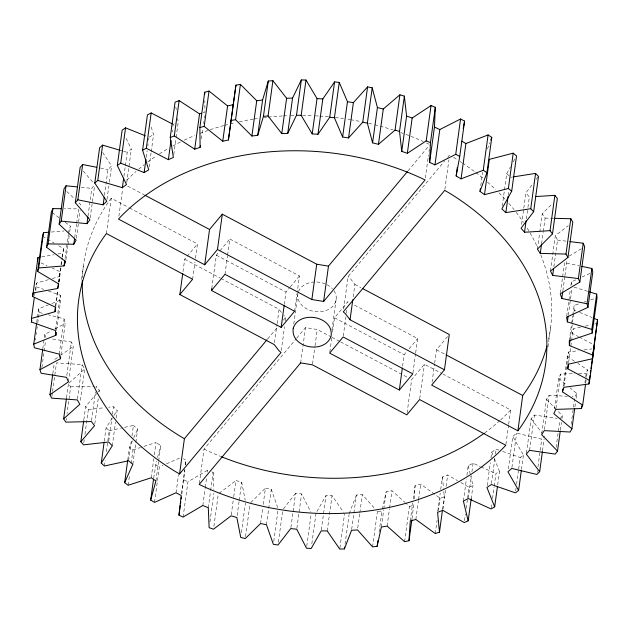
<?xml version="1.0" encoding="UTF-8"?>
<svg xmlns="http://www.w3.org/2000/svg" width="629" height="629" viewBox="0 0 629 629"><rect width="100%" height="100%" fill="white"/><g stroke="black" fill="none" stroke-linecap="round" stroke-linejoin="round"><path stroke-width="0.47" stroke-dasharray="3.15 2.36" d="M59.087 282.122L60.125 271.783L52.286 268.111M411.995 518.76L414.008 502.579M414.252 498.821L415.101 485.667L420.675 484.157L440.111 498.239L444.302 496.863L443.587 489.299M580.63 327.19L573.2 328.881L572.594 333.488L578.483 336.633M181.836 494.166L184.965 469.533M185.492 464.847L186.019 460.161L183.353 458.785M34.587 295.544L36.285 283.136L48.551 279.63M35.853 290.574L36.285 283.136M36.741 322.197L37.268 318.384M37.394 317.425L38.573 308.839L48.331 304.923M35.421 340.14L35.68 338.229M36.207 334.408L36.466 332.505M36.985 328.684L37.253 326.773M37.771 322.96L39.21 312.456L38.573 308.839M42.803 348.694L44.769 334.384L51.586 330.728M41.891 367.525L45.555 340.808M58.678 281.792L60.895 265.564M61.029 264.612L61.941 257.929M62.074 256.97L63.56 248.636L57.664 245.137M55.415 306.134L57.64 289.914M58.686 282.279L60.125 271.783M58.984 282.044L61.21 265.815M61.335 264.864L62.255 258.181M62.381 257.23L63.56 248.636M55.824 305.977L58.041 289.757M65.07 258.275L68.341 234.42M68.467 233.461L68.86 230.599L70.503 226.283L65.149 222.257M55.572 329.596L60.282 295.237L48.331 290.999M65.935 259.683L67.893 245.365M68.026 244.414L69.198 235.828M69.725 232.007L70.503 226.283M56.571 330.477L60.754 299.931L60.282 295.237M52.82 373.705L54.133 364.16M51.916 396.246L52.443 392.433M52.569 391.474L56.492 362.847L82.171 364.608L84.687 368.964L80.237 401.412M74.709 237.542L76.541 224.176M76.667 223.224L78.633 208.907L64.347 208.742M59.228 354.135L64.072 318.817L48.417 314.815M76.361 238.194L80.15 210.518M60.919 354.929L65.235 323.432L64.072 318.817M88.013 216.038L91.803 188.362L94.232 185.178M66.823 375.434L71.399 342.034L50.658 338.701M81.534 279.496L83.366 266.13M90.191 217.901L92.282 202.632M92.408 201.673L94.633 185.453M68.404 381.858L73.247 346.548L71.399 342.034M66.517 397.843L68.475 383.525L70.684 386.827L67.028 413.552M66.108 420.227L66.367 418.316M104.461 195.289L107.991 169.523L111.577 165.962L102.739 152.485M77.461 398.967L82.171 364.608M107.001 199.369L108.833 186.003M109.36 182.19L111.577 165.962M106.411 233.556L111.254 198.245L128.497 207.381M83.83 419.795L85.662 406.436L97.511 392.559M83.767 442.95L84.294 439.128M84.946 434.356L88.343 409.542L85.662 406.436M123.929 176.214L125.234 166.669M125.368 165.718L127.2 152.352L131.335 149.183L125.91 137.932M118.881 216.227L122.671 188.551M91.527 420.597L95.451 391.969M95.97 388.148L96.229 386.245L99.382 390.365L99.123 392.276M126.759 182.591L131.335 149.183M94.806 423.773L98.336 398M104.257 441.173L106.089 427.806L113.456 416.249M146.219 157.321L147.131 150.638M147.791 145.873L148.051 143.962M148.57 140.141L148.837 138.231M104.383 465.995L105.161 460.271M106.34 451.677L109.218 430.684L106.089 427.806M108.746 441.039L111.883 418.136M112.41 414.322L113.456 406.688L108.628 407.23M149.12 167.007L151.086 152.69M151.212 151.731L153.57 134.551L150.936 126.13M112.3 445.772L115.563 421.917M116.09 418.096L117.136 410.462L113.456 406.688M172.149 132.011L172.417 130.101M172.936 126.28L173.195 124.377L174.249 123.882M127.789 459.76L129.488 447.353L133.395 438.594M128.591 460.766L131.469 439.765M131.988 435.952L133.427 425.456L121.318 428.066M128.159 485.25L129.472 475.705M131.17 463.298L132.994 449.939L129.488 447.353M173.777 154.553L175.994 138.333M176.128 137.374L178.219 122.105L177.622 118.315M132.853 464.273L135.722 443.28M135.856 442.321L137.688 428.962L133.427 425.456M151.196 477.796L153.814 458.706M154.333 454.893L156.031 442.486L141.289 447.25M153.673 478.142L156.511 461.128M182.992 271.649L184.69 259.242L186.514 257.057M201.288 138.805L202.727 128.308M203.387 123.536L203.647 121.625M204.166 117.804L204.433 115.893M155.929 480.926L158.547 461.835M158.673 460.884L160.765 445.615L156.031 442.486M154.522 502.367L159.365 467.048L162.95 465.452M192.623 279.252L194.982 262.073M195.501 258.26L197.467 243.942L129.354 207.837M176.049 492.774L178.526 474.643M181.443 493.561L184.714 469.706M185.366 464.933L186.019 460.161M211.753 288.554L216.329 255.146L219.395 251.482M183.102 517.077L187.937 481.767L207.649 470.193L209.394 470.917M224.97 274.323L227.454 256.192M227.58 255.24L229.805 239.012L299.459 275.934L297.234 292.163M199.338 483.457L204.04 449.098L296.11 338.842M202.813 505.512L205.164 488.332M205.298 487.373L206.603 477.836M207.389 472.104L207.649 470.193M208.293 507.737L210.511 491.508M210.644 490.557L213.129 472.426L211.132 471.632M209.913 521.936L213.836 493.301M213.891 526.347L218.334 493.891M231.252 514.86L233.603 497.681M233.736 496.721L235.961 480.501L241.693 482.223L245.2 500.212M237.117 515.631L239.075 501.313M239.209 500.362L241.693 482.223M241.387 532.645L245.436 503.058M245.53 536.655L249.847 505.158M274.503 342.679L276.988 324.548M277.122 323.589L279.079 309.279L221.062 278.521M284.284 304.475L285.991 292.068L289.662 287.673M281.281 350.581L284.552 326.718M285.338 320.994L285.857 317.173L283.734 315.326M260.571 523.532L262.663 508.256M263.189 504.442L265.407 488.214L271.311 489.433L277.869 508.09M294.624 311.253L297.108 293.114M293.774 324.006L297.698 295.371M266.476 524.743L271.311 489.433M273.733 541.427L278.049 509.93M300.662 362.902L305.505 327.591L317.268 329.517L331.121 336.861M278.38 542.159L282.688 510.662M312.558 363.877L314.909 346.697M315.043 345.738L317.268 329.517M290.881 527.605L295.583 493.254L301.582 493.922L310.891 512.022M296.88 528.281L301.582 493.922M331.955 329.855L336.271 298.358M329.808 352.154L331.9 336.885M332.552 332.112L334.51 317.794L347.986 301.661L347.593 304.522M306.755 546.286L311.206 513.838M343.67 309.004L348.112 276.556L444.561 161.048M311.835 543.723L316.017 513.185M343.277 336.02L345.895 316.93M346.414 313.108L346.807 310.246M353.191 296.864L354.89 284.457L350.235 278.403L348.112 276.556M321.333 529.885L326.042 495.526L332.049 495.652L343.481 512.171M327.214 530.962L332.049 495.652M339.864 548.103L344.574 513.744M345.038 544.164L349.095 514.577M351.682 529.382L356.391 495.023L362.32 494.583L374.9 508.735M357.744 527.99L359.709 513.673M359.835 512.721L362.32 494.583M372.572 546.876L377.416 511.566L375.529 509.443M425.353 178.038L428.491 155.127M429.017 151.314L429.277 149.403M379.098 532.008L381.976 511.015L377.416 511.566M402.599 366.172L404.164 354.717L406.617 351.784M381.339 527.039L383.698 509.86M383.824 508.908L386.182 491.729L391.953 490.754L405.052 502.469M387.118 526.064L389.469 508.885M389.603 507.925L391.953 490.754M407.081 412.954L411.657 379.554L424.433 364.254L441.676 373.39M412.931 372.942L415.549 353.852M415.675 352.9L417.64 338.583L353.144 304.397M444.868 189.4L448.917 159.821M419.724 398.613L424.433 364.254M404.581 541.687L409.416 506.376L405.776 503.121M410.265 520.977L412.75 502.846M413.277 499.033L415.101 485.667M432.06 382.235L434.545 364.105M434.678 363.153L436.51 349.787L448.068 335.949M415.84 519.468L418.45 500.377M418.584 499.426L420.675 484.157M480.768 185.634L482.6 172.267M437.721 511.377L440.206 493.238M440.732 489.425L442.431 477.018L447.644 475.005L457.542 480.666M435.276 533.549L437.108 520.191M438.413 510.646L440.111 498.239M442.604 509.27L444.302 496.863M442.942 509.364L445.552 490.274M446.079 486.461L447.644 475.005M502.256 206.076L504.348 190.807M504.482 189.856L506.699 173.628L510.449 166.874M463.384 501.069L466.396 479.117M466.915 475.296L468.22 465.751L473.079 463.243L480.108 466.443M508.224 195.446L508.877 190.673M464.509 520.678L465.429 513.995M466.207 508.271L467.52 498.726M467.646 497.775L469.085 487.278L473.008 485.517L470.728 476.106M468.243 498.553L471.38 475.65M471.899 471.829L473.079 463.243M471.176 498.876L473.008 485.517M521.567 224.396L523.658 209.119M523.792 208.168L525.883 192.899L533.329 183.141M487.192 485.572L490.337 462.669M490.99 457.896L491.768 452.172L496.155 449.208L498.939 450.167M526.363 218.892L527.802 208.388M527.928 207.436L529.366 196.94L525.883 192.899M491.453 483.559L494.984 457.794M495.503 453.973L496.155 449.208M491.218 507.996L491.87 503.224M492.523 498.451L494.087 487.003M494.221 486.044L495.919 473.637L499.512 471.522L494.237 458.329M497.681 484.88L499.512 471.522M505.936 444.31L508.554 425.22M508.68 424.268L510.646 409.951L442.533 373.846M537.425 249.123L539.643 232.895M539.776 231.944L542.261 213.805L552.529 203.419M508.326 468.927L512.777 436.479L516.621 433.129L541.726 439.152L544.494 436.4M541.585 243.848L543.157 232.392M543.283 231.441L545.115 218.074L542.261 213.805M511.912 467.489L516.621 433.129M515.67 490.934L516.063 488.073M516.582 484.251L518.548 469.934M518.673 468.982L520.246 457.527L523.454 455.074L512.777 436.479M521.496 469.391L523.454 455.074M550.477 270.981L555.313 235.663L568.239 225.669M526.434 453.1L531.143 418.741L534.422 415.038L557.192 418.371M553.858 266.822L557.514 240.097L555.313 235.663M529.587 450.348L534.422 415.038M547.993 346.681L550.603 327.599M560.415 292.917L562.507 277.641M562.64 276.689L564.732 261.42M541.781 433.68L546.483 399.321L549.141 395.311L567.295 396.294M537.15 472.56L537.41 470.649M537.937 466.828L541.726 439.152M562.861 290.834L564.818 276.516M564.952 275.565L566.65 263.158L566.084 261.405M544.431 429.67L549.141 395.311M542.528 450.718L544.101 439.262M566.698 316.261L570.354 289.537M570.88 285.723L571.399 281.902L575.857 279.85M554.479 408.897L558.662 378.359L560.667 374.074L574.867 373.602M568.301 315.2L571.958 288.475M555.957 408.433L560.667 374.074M569.276 340.745L571.494 324.517M571.627 323.565L572.673 315.931M572.807 314.972L574.112 305.435L579.616 303.587M563.277 386.135L567.327 356.549L568.663 351.988L578.303 350.715M570.291 338.842L574.214 310.207L574.112 305.435M563.961 386.348L568.663 351.988M556.115 447.416L559.771 420.691M568.624 362.579L573.2 328.881M560.384 430.087L561.43 422.452M561.956 418.639L562.35 415.777L557.058 410.289M571.148 424.386L571.808 419.614M571.934 418.662L572.587 413.89M572.72 412.939L573.373 408.166M573.506 407.207L574.678 398.621M574.922 406.845L575.582 402.073M576.101 398.251L576.754 393.479L569.968 387.81M584.923 382.77L585.575 377.998M585.701 377.046L586.228 373.225L587.517 369.828L577.831 363.452M585.685 383.187L586.472 377.463M586.605 376.512L587.517 369.828M382.377 509.175L386.182 491.729M157.509 457.48L160.765 445.615M487.475 148.931L489.794 142.712M349.221 513.618L356.391 495.023M133.78 437.721L137.688 428.962M513.256 161.81L515.127 158.429M576.754 393.479L574.945 396.71L572.076 396.553M316.969 511.503L326.042 495.526M80.724 205.156L80.937 204.787L78.114 202.145M113.975 415.423L117.136 410.462M111.254 198.245L108.927 201.398A235.631 180.24 7.8 0 0 82.375 277.782M536.191 179.391L537.913 177.142M560.038 418.788L562.35 415.777M283.404 508.963L295.583 493.254M187.12 256.325L197.467 243.942M220.008 250.751L229.805 239.012M290.276 286.934L299.459 275.934M267.695 338.929L277.719 326.923M283.357 320.177L285.857 317.173M408.009 170.884L429.3 145.385M296.731 338.087L305.505 327.591M447.691 157.297L449.57 155.048M409.062 348.851L417.64 338.583M98.132 391.828L99.382 390.365M510.646 409.951L507.886 412.876A235.631 180.24 7.8 0 1 500.48 420.015M250.806 502.563L265.407 488.214M69.182 382.888L84.687 368.964M219.096 493.309L235.961 480.501M54.786 359.395L59.598 356.038M60.4 355.479L73.247 346.548M569.19 256.097L581.416 248.722M149.23 137.114L153.57 134.551M54.998 328.904L65.235 323.432M582.1 276.988L590.12 273.3M166.536 463.856L180.885 457.464M51.885 303.493L60.754 299.931M584.199 302.046L586.031 301.433M590.615 299.891L594.287 298.665M132.994 449.939L140.369 447.549M203.175 112.654L204.952 112.08L204.818 100.742M52.325 278.553L59.873 276.398M585.277 326.137L590.851 324.871M594.562 324.029L596.418 323.605M409.416 506.376L413.827 505.401M109.218 430.684L120.391 428.27M41.734 256.939L54.063 254.706M57.852 254.014L62.601 253.157M510.709 177.307L512.619 177.008M584.089 349.952L591.803 348.93M88.343 409.542L104.76 407.671M51.319 232.03L63.985 231M578.656 373.477L586.228 373.225M70.684 386.827L94.342 386.285M545.115 218.074L553.685 218.302M81.306 187.316L91.803 188.362M557.514 240.097L566.084 241.143M100.491 168.037L107.991 169.523M566.65 263.158L578.798 265.721M39.21 312.456L43.81 313.635M119.911 150.213L122.647 151.015M123.559 151.282L127.2 152.352M574.033 287.131L587.62 291.321M502.642 451.449L520.246 457.527M36.372 286.753L43.731 289.364M574.214 310.207L576.007 310.946M579.6 312.424L592.164 317.582M480.981 466.836L495.919 473.637M183.802 479.848L187.937 481.767M40.956 262.82L47.057 265.674M426.525 143.011L429.08 144.23M204.04 449.098L208.301 451.127A235.631 180.24 7.8 0 0 220.582 456.418M354.89 284.457L360.952 287.665M127.64 186.066L144.017 194.746M436.51 349.787L445.128 354.363M216.329 255.146L285.991 292.068M334.51 317.794L404.164 354.717M184.69 259.242L220.197 278.057M331.986 337.317L339.778 341.453M340.643 341.909L407.325 377.258M579.325 337.081L592.793 344.252M460.837 482.553L469.085 487.278M155.505 464.776L159.365 467.048M42.497 236.127L46.711 238.635M47.552 239.13L54.291 243.132M567.327 356.549L574.599 361.329M52.136 212.5L59.024 217.665M558.662 378.359L566.957 385.286M506.699 173.628L509.042 175.75M66.808 191.554L74.576 198.835M546.483 399.321L556.398 409.605M83.311 171.127L93.493 183.008M281.407 312.471L279.079 309.279M531.143 418.741L541.593 432.563M491.768 452.172L492.829 454.806M44.769 334.384L45.948 337.946M468.22 465.751L470.5 475.162M571.399 281.902L571.903 284.623M175.821 106.938L176.269 109.784M442.431 477.018L443.5 488.356M213.129 472.426L213.844 489.504M333.952 290.74A19.365 14.813 7.8 0 1 320.224 311.709A19.365 14.813 7.8 0 1 297.934 293.444M298.492 291.581A19.365 14.813 7.8 0 1 326.365 284.394M327.088 284.764A19.365 14.813 7.8 0 1 332.309 288.687M540.775 254.855A235.631 180.24 7.8 0 1 548.04 341.751M499.843 420.597A235.631 180.24 7.8 0 1 484.888 432.744M126.767 180.161A235.631 180.24 7.8 0 1 136.076 171.41M138.71 169.138A235.631 180.24 7.8 0 1 144.151 164.719M147.658 162.038A235.631 180.24 7.8 0 1 156.393 155.874M159.404 153.901A235.631 180.24 7.8 0 1 168.729 148.255M172.731 146.022A235.631 180.24 7.8 0 1 180.948 141.769M184.305 140.149A235.631 180.24 7.8 0 1 194.62 135.581M199.912 133.458A235.631 180.24 7.8 0 1 223.696 125.588M224.632 125.328A235.631 180.24 7.8 0 1 229.365 124.086M230.316 123.842A235.631 180.24 7.8 0 1 235.097 122.694M239.374 121.743A235.631 180.24 7.8 0 1 253.267 119.14M254.14 119.007A235.631 180.24 7.8 0 1 258.535 118.346M263.842 117.639A235.631 180.24 7.8 0 1 266.507 117.324M268.284 117.128A235.631 180.24 7.8 0 1 282.618 115.948M283.522 115.901A235.631 180.24 7.8 0 1 288.939 115.65M290.747 115.587A235.631 180.24 7.8 0 1 295.276 115.484M302.533 115.461A235.631 180.24 7.8 0 1 313.454 115.752M315.271 115.838A235.631 180.24 7.8 0 1 318.911 116.043M319.823 116.106A235.631 180.24 7.8 0 1 328.92 116.837M335.281 117.513A235.631 180.24 7.8 0 1 343.442 118.574M347.955 119.251A235.631 180.24 7.8 0 1 349.763 119.549M350.66 119.699A235.631 180.24 7.8 0 1 360.535 121.523M368.563 123.253A235.631 180.24 7.8 0 1 373.878 124.526M374.758 124.746A235.631 180.24 7.8 0 1 393.078 129.983M400.783 132.562A235.631 180.24 7.8 0 1 403.323 133.466M405.862 134.394A235.631 180.24 7.8 0 1 410.053 135.99M410.894 136.32A235.631 180.24 7.8 0 1 423.238 141.501M453.564 157.392A235.631 180.24 7.8 0 1 457.7 159.955M460.145 161.527A235.631 180.24 7.8 0 1 461.765 162.589M462.567 163.115A235.631 180.24 7.8 0 1 475.06 171.992M475.815 172.566A235.631 180.24 7.8 0 1 483.206 178.455M487.483 182.088A235.631 180.24 7.8 0 1 495.691 189.604M498.97 192.82A235.631 180.24 7.8 0 1 505.268 199.401M508.869 203.434A235.631 180.24 7.8 0 1 514.027 209.614M516.228 212.405A235.631 180.24 7.8 0 1 523.43 222.367M527.204 228.178A235.631 180.24 7.8 0 1 536.969 246.112"/><path stroke-width="0.94" d="M411.861 519.719L408.992 540.712L404.581 541.687L387.118 526.064L381.339 527.039L377.141 546.326L372.572 546.876L357.484 529.901L351.556 530.333L344.385 548.936L339.731 549.054L327.214 530.962L321.207 530.845L311.182 548.496L306.496 548.197L296.746 529.233L290.747 528.564L277.987 545.021L273.34 544.289L266.476 524.743L260.571 523.532L245.271 538.566L240.734 537.418L236.858 517.541L231.118 515.811L213.498 529.209L209.127 527.66L208.293 507.737L202.813 505.512L183.102 517.077L178.966 515.159L181.183 495.471L176.049 492.774L154.522 502.367L150.669 500.094L155.929 480.926L151.196 477.796L128.159 485.25L124.652 482.663L132.853 464.273L128.591 460.766L104.383 465.995L101.253 463.125L112.3 445.772L108.62 441.998L83.508 444.86L80.826 441.747L94.547 425.676L91.394 421.556L65.848 422.138L63.639 418.835L79.844 404.274L77.328 399.926L51.657 398.157L49.943 394.705L68.404 381.858L66.556 377.345L41.113 373.256L39.934 369.695L60.4 358.742L59.228 354.135L34.375 347.774L33.738 344.149L55.918 335.249L55.446 330.547L31.536 322.072L31.45 318.447L55.038 311.709L55.289 307.094L32.637 296.503L33.101 292.933L57.758 288.467L58.725 283.946L37.661 271.445L42.497 236.127L43.519 232.667L48.394 232.266M408.992 540.712L410.265 520.977L415.84 519.468L435.276 533.549L439.467 532.173L437.595 512.328L442.808 510.316L464.249 522.589L468.165 520.828L463.384 501.069L468.243 498.553L491.084 508.955L494.677 506.832L486.932 487.483L491.32 484.519L515.41 492.845L518.618 490.384L507.933 471.789L511.778 468.44L536.891 474.463L539.658 471.719L526.3 454.052L529.587 450.348L555.195 454.099L557.506 451.087L541.648 434.631L544.305 430.629L570.102 432.021L571.918 428.789L553.827 413.67L555.824 409.385L581.393 408.536L582.682 405.139L562.491 391.859L563.828 387.299L588.893 383.989L589.64 380.466L567.759 368.806L568.364 364.191L592.51 358.703L592.715 355.11L569.379 345.518L569.276 340.745L592.204 333.048L591.842 329.431L567.382 321.883L566.564 317.213L587.958 307.384L587.038 303.791L561.815 298.468L560.282 293.869L579.836 282.067L578.381 278.553L552.679 275.408L550.477 270.981L567.963 257.45L565.99 254.069L540.28 253.393L537.425 249.123L552.49 233.886L550.037 230.67L524.531 232.25L521.048 228.209L533.651 211.706L530.742 208.71L505.865 212.618L501.863 208.946L511.691 191.208L508.381 188.48L484.487 194.668L479.982 191.358L486.948 172.692L483.253 170.262L461.057 178.864L456.151 175.978L459.744 156.417L455.734 154.325L434.961 164.861L429.615 162.384L430.464 142.61L435.307 107.3L431.038 105.562L412.168 118.016L407.333 153.327L401.758 151.353L399.525 131.461L404.361 96.151L399.902 94.798L383.289 109.014L378.454 144.332L372.588 142.846L367.367 123.127L372.203 87.816L367.595 86.873L353.388 102.629L348.545 137.94L342.624 137.012L334.416 117.733L339.251 82.423L334.581 81.896L322.811 98.957L317.975 134.276L312.204 133.906L301.165 115.351L306.001 80.032L301.33 79.946L292.54 98.108L287.705 133.419L281.761 133.576L268.072 116.003L272.907 80.693L268.284 81.031L262.584 100.019L257.748 135.329L251.891 136.029L235.592 119.699L240.427 84.388L235.93 85.151L228.406 139.992L222.745 141.234L204.181 126.374L199.873 127.545L200.116 147.39L194.707 149.167L174.296 135.935L170.239 137.515L173.384 157.423L168.36 159.687L146.337 148.263L142.586 150.205L148.727 169.869L144.127 172.59L120.713 163.155L117.308 165.451L126.5 184.501L122.356 187.67L97.778 180.437L94.782 183.047L106.741 201.272L103.156 204.834L77.847 199.833L75.299 202.727L89.923 219.812L86.967 223.672L61.202 221.101L59.142 224.223L76.101 240.105L73.79 244.225L48.079 243.918L46.538 247.236L65.668 261.593L64.024 265.91L38.676 267.978L37.661 271.445M429.615 162.384L434.45 127.066L435.307 107.3M593.957 318.321L597.55 319.799L592.51 358.703M37.473 261.192L37.944 257.623L39.839 257.277M32.637 296.503L37.944 257.623M31.45 318.447L34.328 297.454M38.676 267.978L43.519 232.667M31.536 322.072L31.796 320.161M46.538 247.236L51.374 211.926L52.922 208.608L61.493 208.71M33.738 344.149L36.616 323.157M48.079 243.918L52.922 208.608M59.142 224.223L63.977 188.912L66.037 185.783L77.493 186.931M39.934 369.695L42.678 349.653M61.202 221.101L66.037 185.783M57.758 288.467L58.411 283.695M55.038 311.709L55.69 306.936M64.024 265.91L64.811 260.186M55.918 335.249L56.311 332.387M75.299 202.727L80.135 167.416L82.682 164.523L96.74 167.298M49.943 394.705L52.694 374.664M77.847 199.833L82.682 164.523M73.79 244.225L74.576 238.493M60.4 358.742L60.659 356.84M86.967 223.672L87.879 216.997M94.782 183.047L99.618 147.729L102.613 145.118L119.911 150.213M63.639 418.835L66.383 398.794M97.778 180.437L102.613 145.118M103.156 204.834L104.202 197.199M117.308 165.451L122.152 130.14L125.548 127.844L145.362 135.825M80.826 441.747L83.696 420.754M120.713 163.155L125.548 127.844M122.356 187.67L123.669 178.125M142.586 150.205L147.422 114.895L151.18 112.945L172.354 123.937M101.253 463.125L104.131 442.124M146.337 148.263L151.18 112.945M144.127 172.59L145.959 159.231M170.239 137.515L175.074 102.197L179.131 100.624L199.542 113.857L201.398 113.228M168.36 159.687L170.978 140.597M124.652 482.663L127.656 460.711M174.296 135.935L179.131 100.624M194.707 149.167L199.542 113.857M199.873 127.545L204.716 92.235L209.025 91.063L227.588 105.924L233.241 104.681M150.669 500.094L153.547 479.094M179.855 294.553L192.623 279.252L106.411 233.556L104.092 236.708A235.631 180.24 7.8 0 0 175.57 471.648L179.564 473.999L281.021 352.484L278.899 350.636L274.244 344.59L179.855 294.553L182.725 273.552M200.116 147.39L200.376 145.48M204.181 126.374L209.025 91.063M222.312 214.182L217.477 249.493L311.866 299.53L323.628 301.456L425.094 179.941L420.832 177.913A235.631 180.24 7.8 0 0 121.248 216.164L118.488 219.089L204.7 264.793L209.543 229.475L222.312 214.182L316.709 264.211L328.472 266.146L407.38 171.638M222.745 141.234L227.588 105.924M179.564 473.999L184.399 438.688L267.066 339.676M228.406 139.992L235.93 85.151M178.966 515.159L180.271 505.614M180.531 503.711L180.79 501.8M181.183 498.939L181.451 497.028M211.493 290.464L224.97 274.323L294.624 311.253L281.147 327.387L211.493 290.464L211.753 288.554M251.891 136.029L256.726 100.719L240.427 84.388M257.748 135.329L263.449 116.341L268.284 81.031M281.761 133.576L286.604 98.266L272.907 80.693M287.705 133.419L296.495 115.256L301.33 79.946M281.147 327.387L284.159 305.435M312.204 133.906L317.04 98.588L306.001 80.032M317.975 134.276L329.745 117.214L334.581 81.896M311.866 299.53L316.709 264.211M342.624 137.012L347.46 101.701L339.251 82.423M323.628 301.456L328.472 266.146M348.545 137.94L362.76 122.183L367.595 86.873M372.588 142.846L377.424 107.535L372.203 87.816M350.054 319.768L345.4 313.722L343.277 311.866L444.734 190.359L448.729 192.702A235.631 180.24 7.8 0 1 520.207 427.649L517.879 430.802L431.667 385.105L444.444 369.805L350.054 319.768L352.798 299.726M378.454 144.332L395.059 130.109L399.902 94.798M344.385 548.936L344.645 547.026M401.758 151.353L406.593 116.043L404.361 96.151M407.333 153.327L426.203 140.872L431.038 105.562M377.141 546.326L377.927 540.602M399.329 390.027L412.805 373.893L343.143 336.971L329.675 353.105L399.329 390.027L402.34 368.075M434.961 164.861L439.805 129.55L460.57 119.007L464.579 121.106L459.744 156.417M455.734 154.325L460.57 119.007M456.151 175.978L457.33 167.385M461.057 178.864L465.892 143.554L488.088 134.944L491.784 137.381L486.948 172.692M444.444 369.805L449.279 334.494L362.681 288.585M479.982 191.358L480.375 188.496M483.253 170.262L488.088 134.944M484.487 194.668L489.331 159.357L513.217 153.169L516.535 155.898L511.691 191.208M439.467 532.173L442.47 510.221M508.381 188.48L513.217 153.169M505.865 212.618L508.09 196.397M468.165 520.828L471.176 498.876M524.531 232.25L526.096 220.795M530.742 208.71L535.578 173.4L513.579 176.859M533.651 211.706L538.487 176.395L535.578 173.4M494.677 506.832L497.421 486.791M540.28 253.393L541.459 244.799M517.879 430.802L522.723 395.492L525.042 392.339A235.631 180.24 7.8 0 0 546.939 346.115M550.037 230.67L554.872 195.36L535.979 196.531M552.49 233.886L557.325 198.575L554.872 195.36M518.618 490.384L521.362 470.343M552.679 275.408L553.599 268.732M565.99 254.069L570.825 218.75L554.636 218.326M561.815 298.468L562.727 291.785M567.963 257.45L572.799 222.139L570.825 218.75M539.658 471.719L542.402 451.669M567.382 321.883L568.168 316.151M562.491 391.859L562.884 388.997M578.381 278.553L583.217 243.234L569.89 241.607M569.379 345.518L570.157 339.794M567.759 368.806L568.412 364.034M579.836 282.067L584.671 246.757L583.217 243.234M557.506 451.087L560.258 431.046M587.038 303.791L591.873 268.481L581.597 266.311M587.958 307.384L592.793 272.066L591.873 268.481M571.918 428.789L574.662 408.748M591.842 329.431L596.677 294.12L589.428 291.88M581.393 408.536L581.778 405.674M592.204 333.048L597.039 297.737L596.677 294.12M582.682 405.139L585.56 384.146M592.715 355.11L597.55 319.799M588.893 383.989L590.073 375.403M590.332 373.492L590.725 370.63M590.985 368.72L591.378 365.858M591.637 363.947L592.557 357.264M592.817 355.354L593.21 352.492M593.469 350.581L594.476 345.148L589.64 380.466M463.211 128.552L464.579 121.106M490.793 140.047L491.784 137.381M204.7 264.793L217.477 249.493M231.095 120.461L235.592 119.699M256.726 100.719L262.584 100.019M263.449 116.341L268.072 116.003M286.604 98.266L292.54 98.108M296.495 115.256L301.165 115.351M317.04 98.588L322.811 98.957M329.745 117.214L334.416 117.733M347.46 101.701L353.388 102.629M362.76 122.183L367.367 123.127M377.424 107.535L383.289 109.014M395.059 130.109L399.525 131.461M406.593 116.043L412.168 118.016M426.203 140.872L430.464 142.61M434.45 127.066L439.805 129.55M144.882 195.202L209.543 229.475M445.992 354.819L522.723 395.492M184.399 438.688L180.405 436.337A235.631 180.24 7.8 0 1 82.289 280.479M461.938 141.21L465.892 143.554M204.716 92.235L204.739 94.122M484.173 433.263A235.631 180.24 7.8 0 1 221.416 456.748M293.248 328.126C290.079 348.089 324.839 354.607 331.051 336.224C334.219 316.269 299.451 309.743 293.248 328.126M300.662 362.902L199.204 484.409L203.466 486.437A235.631 180.24 7.8 0 0 503.051 448.186L505.802 445.261L419.59 399.564L406.821 414.865L312.424 364.828L300.662 362.902"/></g></svg>
